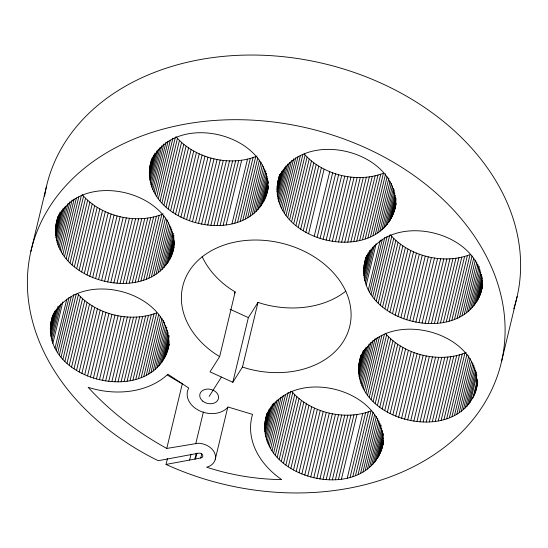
<?xml version="1.0" encoding="UTF-8"?>
<svg xmlns="http://www.w3.org/2000/svg" width="548" height="548" viewBox="0 0 548 548"><rect width="100%" height="100%" fill="white"/><g stroke="black" fill="none" stroke-linecap="round" stroke-linejoin="round"><path stroke-width="0.82" d="M169.113 344.267C156.187 410.781 33.661 381.182 52.478 316.018M173.997 247.347C159.119 312.059 38.977 282.069 57.602 217.59M268.335 187.169C256.169 255.032 131.568 224.892 151.7 158.927M56.211 223.392C74.644 165.256 181.963 190.608 173.195 250.662M267.54 190.485C272.514 131.808 168.407 108.353 150.104 165.558M383.415 442.277C370.489 508.791 247.963 479.192 266.78 414.028M395.944 204.493C382.812 271.513 259.368 241.284 279.357 175.566M477.061 385.95C462.108 450.675 342.089 420.672 360.673 356.193M482.589 285.864C469.465 352.919 345.952 322.58 366.002 256.937M394.752 209.466C403.52 149.419 296.194 124.06 277.768 182.196M476.267 389.265C485.076 329.225 377.64 303.859 359.283 361.995M481.397 290.837C490.159 230.783 382.84 205.431 364.406 263.567M168.517 346.754C173.538 288.077 69.356 264.622 51.08 321.82M382.819 444.764C387.765 386.093 283.754 362.625 265.383 419.83M30.859 251.464L46.388 186.806M55.759 225.728L57.951 216.611M57.588 218.83L58.184 216.344M55.471 228.098L58.259 216.494M58.513 216.624L59.109 214.138M55.348 230.496L59.129 214.741M59.588 214.474L60.184 211.987M55.389 232.907L60.362 212.179M55.588 235.332L61.561 210.459M55.951 237.757L62.917 208.74M56.471 240.182L64.431 207.028M57.156 242.6L65.911 206.123M57.999 245.004L67.952 203.555M58.992 247.381L69.939 201.787M60.143 249.737L72.083 199.999M61.445 252.053L74.179 198.999M62.89 254.327L76.419 197.958M64.472 256.553L78.802 196.869M66.198 258.731L81.323 195.732M50.635 324.163L52.622 315.867M52.457 317.265L53.053 314.778M50.348 326.533L53.129 314.922M53.382 315.052L53.779 313.394M50.224 328.923L54.204 312.346M54.458 312.901L54.862 311.243M50.258 331.334L55.232 310.613M50.457 333.759L56.43 308.894M68.055 260.848L83.577 196.191L82.186 194.602M50.82 336.184L57.985 306.346M51.348 338.616L59.307 305.455M70.041 262.896L85.563 198.239L83.577 196.191M52.026 341.034L60.986 303.729M52.868 343.432L62.821 301.989M72.144 264.876L87.673 200.219L85.563 198.239M74.37 266.78L89.893 202.123L87.673 200.219M55.012 348.165L66.76 299.256M56.314 350.48L69.048 297.427M76.706 268.602L92.228 203.945L89.893 202.123M57.759 352.761L71.288 296.393M79.145 270.335L94.667 205.678L92.228 203.945M59.348 354.988L73.87 294.475M61.068 357.159L76.193 294.16M81.679 271.979L97.202 207.322L94.667 205.678M62.924 359.276L78.446 294.619L77.521 293.564M84.31 273.527L99.832 208.87L97.202 207.322M64.911 361.331L80.433 296.667L78.446 294.619M87.016 274.973L102.544 210.316L99.832 208.87M67.02 363.303L82.543 298.646L80.433 296.667M89.803 276.315L105.326 211.658L102.544 210.316M69.247 365.208L84.769 300.551L82.543 298.646M92.66 277.555L108.182 212.898L105.326 211.658M71.576 367.03L87.098 302.373L84.769 300.551M95.571 278.679L111.093 214.021L108.182 212.898M74.014 368.763L89.543 304.106L87.098 302.373M76.556 370.407L92.078 305.75L89.543 304.106M98.544 279.686L114.066 215.028L111.093 214.021M79.179 371.955L94.701 307.298L92.078 305.75M101.551 280.583L117.073 215.926L114.066 215.028M81.892 373.407L97.414 308.75L94.701 307.298M104.6 281.357L120.122 216.7C134.301 219.96 149.618 219.522 163.153 213.898M84.68 374.75L100.202 310.093L97.414 308.75M107.675 282.008L123.197 217.351M87.529 375.983L103.051 311.326L100.202 310.093M110.771 282.542L126.293 217.885M90.447 377.106L105.969 312.449L103.051 311.326M113.874 282.946L129.397 218.289M93.413 378.12L108.936 313.463L105.969 312.449M116.984 283.22L132.506 218.563M96.421 379.01L111.95 314.353L108.936 313.463M120.081 283.378L135.609 218.721M149.659 167.894L151.707 159.112M151.481 160.996L151.878 159.338M149.371 170.264L152.358 157.831M152.406 158.79L152.803 157.132M99.469 379.785L114.998 315.127C128.732 318.299 143.487 317.956 156.728 312.867L141.206 377.524M149.248 172.661L153.029 156.906M153.481 156.639L153.885 154.981M123.17 283.398L138.692 218.741M149.282 175.072L154.057 155.18M154.714 154.55L155.111 152.892M149.481 177.497L155.255 153.454M149.844 179.922L156.81 150.912M102.544 380.442L118.067 315.785M150.371 182.347L158.331 149.193M126.232 283.295L141.754 218.638M151.049 184.765L160.009 147.467M151.892 187.169L161.845 145.72M105.641 380.97L121.163 316.312M129.266 283.069L144.788 218.412M152.892 189.546L163.838 143.96M132.26 282.713L147.782 218.056M154.036 191.903L165.982 142.165M108.744 381.374L124.273 316.717M155.337 194.218L168.072 141.165M135.198 282.234L150.721 217.577M111.854 381.655L127.376 316.997M156.783 196.492L170.312 140.124M138.089 281.631L153.611 216.974M158.372 198.725L172.894 138.212M114.957 381.805L130.479 317.148M160.091 200.897L175.415 137.069M140.911 280.905L156.433 216.248M118.039 381.833L133.561 317.176M161.948 203.013L177.47 138.356L176.079 136.767M143.665 280.055L159.187 215.398M121.108 381.73L136.63 317.073M163.934 205.062L179.456 140.404L177.47 138.356M146.337 279.096L161.859 214.439M148.919 278.014L163.845 215.844M124.136 381.504L139.658 316.847M166.044 207.041L181.566 142.384L179.456 140.404M151.412 276.822L165.544 217.967M168.27 208.946L183.792 144.288L181.566 142.384M127.129 381.148L142.651 316.491M153.803 275.521L167.14 219.981M170.599 210.768L186.121 146.111L183.792 144.288M130.075 380.668L145.597 316.011M156.084 274.116L168.428 222.721M158.256 272.603L169.599 225.358M173.038 212.501L188.567 147.844L186.121 146.111M132.959 380.065L148.481 315.401M160.311 271L170.86 227.064M135.781 379.332L151.303 314.675M162.235 269.301L171.791 229.509M175.579 214.145L191.101 149.488L188.567 147.844M164.03 267.513L172.586 231.866M138.534 378.49L154.057 313.833M165.695 265.643L173.456 233.311M178.203 215.693L193.725 151.036L191.101 149.488M167.215 263.691L173.976 235.51M168.017 262.547L173.983 237.674M168.592 261.67L173.963 239.291M169.818 259.581L174.394 240.51M174.059 243.559L174.456 241.901M170.894 257.43L174.476 242.504M171.819 255.217L174.531 243.463M180.915 217.138L196.437 152.481L193.725 151.036M172.586 252.964L174.045 246.662M143.795 376.442L158.721 314.271M183.703 218.481L199.225 153.824L196.437 152.481M146.282 375.25L160.413 316.395M148.672 373.948L162.009 318.415M186.553 219.721L202.075 155.063L199.225 153.824M150.96 372.544L163.496 320.32M153.132 371.037L164.674 322.957M189.471 220.844L204.993 156.187L202.075 155.063M155.18 369.427L165.729 325.498M157.105 367.729L166.859 327.115M192.437 221.858L207.959 157.201L204.993 156.187M158.899 365.941L167.462 330.3M160.564 364.071L168.126 332.574M195.444 222.748L210.973 158.091L207.959 157.201M162.085 362.125L168.455 335.595M168.695 337.15L169.092 335.492M163.462 360.098L169.031 336.89M164.688 358.008L169.072 339.774M165.77 355.858L169.154 341.767M166.695 353.652L169.079 343.706M167.462 351.391L169.051 344.761M198.492 223.522L214.015 158.865C228.201 162.126 243.511 161.694 257.046 156.064M201.568 224.173L217.09 159.516M204.664 224.707L220.186 160.05M207.767 225.112L223.289 160.454M210.877 225.392L226.399 160.728M213.98 225.543L229.502 160.886M217.063 225.564L232.585 160.907M220.132 225.468L235.654 160.811M166.777 448.435A277.192 209.836 13.5 0 1 88.132 387.299A74.658 56.513 13.5 0 0 167.887 374.222L188.724 388.046A22.263 16.858 13.5 0 0 199.404 410.733A22.263 16.858 13.5 0 0 228.057 407.02L252.539 414.398A79.885 60.472 13.5 0 0 281.651 479.582A192.081 145.405 13.5 0 1 206.617 467.191L208.809 466.512A16.008 12.118 13.5 0 0 214.535 452.826A16.008 12.118 13.5 0 0 198.253 443.236L166.777 448.435L182.299 383.778A277.192 209.836 13.5 0 1 167.441 375.099M223.159 225.235L238.681 160.578M166.044 464.437A241.689 182.957 13.5 0 0 504.461 316.408A241.689 182.957 13.5 0 0 135.445 138.445A241.689 182.957 13.5 0 0 154.837 459.032L158.276 460.69L198.602 453.196A3.178 2.404 13.5 0 1 202.637 455.039A3.178 2.404 13.5 0 1 200.774 457.984L166.044 464.437L167.441 458.635M226.153 224.879L241.675 160.222M231.982 223.796L247.504 159.139M234.804 223.07L250.326 158.413M237.558 222.228L253.08 157.564M240.23 221.262L255.752 156.605M242.819 220.18L257.745 158.009M245.305 218.988L259.437 160.132M247.696 217.686L261.033 162.146M189.642 460.053L191.033 454.251M249.984 216.282L262.321 164.886M195.835 443.414L203.397 411.918M252.155 214.775L263.698 166.695M194.876 459.08L196.266 453.278M345.809 291.173A85.865 65 13.5 0 1 262.958 303.941L257.998 302.393L242.476 367.05L232.825 382.285L210 371.845L219.652 356.611L235.174 291.954L230.927 289.289A85.865 65 13.5 0 1 202.123 256.478M254.204 213.165L264.752 169.229M195.54 458.957L196.938 453.155M256.128 211.466L265.883 170.846M257.923 209.679L266.684 173.202M259.588 207.808L267.15 176.305M261.108 205.856L267.677 178.504M200.774 457.984L201.767 453.84M262.485 203.835L268.054 180.628M267.917 183.313L268.315 181.655M263.711 201.746L268.294 182.683M264.794 199.595L268.178 185.505M267.828 188.115L268.225 186.457M265.718 197.383L268.301 186.608M266.486 195.129L268.273 187.669M277.315 184.539L279.507 175.422M279.144 177.641L279.939 174.326M277.028 186.909L280.014 174.47M280.062 175.429L280.466 173.771M276.904 189.3L280.686 173.552M281.145 173.278L281.542 171.62M276.946 191.711L281.72 171.819M277.144 194.136L282.912 170.099M232.825 382.285L248.354 317.621L257.998 302.393M277.507 196.568L284.474 167.551M215.282 459.224L227.817 407M278.028 198.993L285.988 165.832M278.713 201.411L287.666 164.105M279.555 203.808L289.502 162.366M280.549 206.192L291.495 160.598M281.699 208.541L293.639 158.804M282.994 210.857L295.735 157.81M284.439 213.138L297.975 156.769M286.029 215.364L300.359 155.68M287.755 217.542L302.88 154.536M289.611 219.652L305.133 154.995L304.202 153.94M291.598 221.707L307.12 157.05L305.133 154.995M293.701 223.687L309.223 159.023L307.12 157.05M295.927 225.584L311.449 160.927L309.223 159.023M298.263 227.406L313.785 162.749L311.449 160.927M300.701 229.146L316.223 164.482L313.785 162.749M303.236 230.783L318.758 166.126L316.223 164.482M305.866 232.331L321.388 167.674L318.758 166.126M308.572 233.784L324.094 169.127L321.388 167.674M264.937 422.172L266.924 413.884M266.76 415.274L267.356 412.788M264.65 424.542L267.438 412.932M264.526 426.933L268.506 410.356M268.76 410.911L269.164 409.253M264.561 429.344L269.534 408.623M264.759 431.769L270.733 406.904M265.122 434.201L272.288 404.356M272.89 404.849L273.288 403.191M265.65 436.626L273.61 403.465M314.216 236.359L329.738 171.702L324.094 169.127M266.328 439.044L275.288 401.739M267.171 441.441L277.124 399.999M317.128 237.49L332.65 172.826L329.738 171.702M268.171 443.825L278.918 399.06M269.315 446.175L281.062 397.266M320.094 238.496L335.616 173.839L332.65 172.826M270.616 448.49L283.35 395.444M272.061 450.771L285.597 394.402M323.108 239.394L338.63 174.73L335.616 173.839M273.651 452.997L288.173 392.484M326.156 240.168L341.678 175.511C355.412 178.675 370.174 178.333 383.415 173.243L367.893 237.901M275.37 455.176L290.693 391.341M277.226 457.285L292.755 392.628L291.824 391.573M329.232 240.819L344.754 176.161M279.213 459.34L294.735 394.683L292.755 392.628M332.321 241.346L347.85 176.689M281.323 461.32L296.845 396.656L294.735 394.683M335.431 241.75L350.953 177.093M283.549 463.218L299.071 398.56L296.845 396.656M338.534 242.031L354.063 177.374M285.878 465.04L301.407 400.383L299.071 398.56M341.637 242.182L357.159 177.525M288.317 466.78L303.845 402.116L301.407 400.383M344.726 242.209L360.248 177.552M290.858 468.417L306.38 403.76L303.845 402.116M347.788 242.106L363.31 177.449M293.481 469.965L309.004 405.308L306.38 403.76M350.823 241.88L366.345 177.223M296.194 471.417L311.716 406.76L309.004 405.308M353.809 241.524L369.331 176.867M298.982 472.76L314.504 408.102L311.716 406.76M356.755 241.045L372.277 176.388M301.832 473.993L317.354 409.335L314.504 408.102M359.646 240.442L375.168 175.785M304.75 475.123L320.272 410.459L317.354 409.335M362.468 239.716L377.99 175.059M307.716 476.13L323.238 411.473L320.272 410.459M365.215 238.866L380.744 174.209M310.73 477.027L326.252 412.363L323.238 411.473M370.475 236.825L385.6 173.819M363.961 265.903L365.948 257.615M365.783 259.005L366.18 257.348M363.673 268.273L366.66 255.841M366.708 256.8L367.105 255.142M313.771 477.801L329.3 413.144C343.034 416.309 357.789 415.966 371.03 410.877L355.508 475.534M363.55 270.671L367.331 254.923M367.783 254.649L368.188 252.991M363.584 273.082L368.359 253.19M372.969 235.633L387.1 176.778M369.016 252.56L369.414 250.902M363.783 275.507L369.756 250.635M364.146 277.932L371.112 248.922M375.359 234.332L388.888 177.963M316.847 478.452L332.369 413.795M364.673 280.357L372.633 247.203M365.352 282.775L374.311 245.477M377.64 232.921L389.984 181.525M366.194 285.179L376.147 243.73M319.943 478.979L335.465 414.322M379.812 231.414L391.354 183.333M381.867 229.811L392.409 185.875M368.338 289.913L380.285 240.175M323.046 479.384L338.575 414.726M383.792 228.105L393.341 188.32M369.64 292.228L382.374 239.175M385.587 226.324L394.341 189.848M387.244 224.447L394.807 192.951M326.156 479.664L341.678 415.007M371.085 294.502L384.819 237.305M388.765 222.502L395.334 195.143M390.142 220.474L395.718 197.266M395.574 199.952L395.971 198.294M391.375 218.385L395.951 199.321M372.674 296.735L387.196 236.222M395.615 202.363L396.012 200.705M392.45 216.234L395.834 202.144M329.259 479.815L344.781 415.158M395.492 204.76L395.889 203.103M393.375 214.028L395.964 203.253M394.142 211.768L395.999 203.815M374.394 298.907L389.717 235.078M358.83 364.338L361.022 355.22M360.653 357.44L361.057 355.782M358.543 366.708L361.529 354.275M358.419 369.099L362.201 353.35M362.66 353.076L363.255 350.59M332.341 479.843L347.864 415.185M358.454 371.51L363.434 350.789M358.659 373.935L364.625 349.069M376.25 301.023L391.772 236.366L390.382 234.777M359.022 376.366L365.982 347.35M359.543 378.791L367.304 346.459M335.41 479.74L350.932 415.083M378.236 303.071L393.759 238.414L391.772 236.366M360.228 381.209L369.181 343.904M361.07 383.607L371.017 342.164M338.438 479.514L353.96 414.857M380.346 305.051L395.868 240.394L393.759 238.414M362.064 385.991L373.01 340.397M382.573 306.955L398.095 242.298L395.868 240.394M341.431 479.158L356.954 414.5M363.214 388.34L375.154 338.602M364.509 390.662L377.25 337.609M384.901 308.777L400.424 244.12L398.095 242.298M365.954 392.937L379.49 336.568M387.34 310.511L402.869 245.853L400.424 244.12M347.261 478.075L362.783 413.418M367.544 395.163L381.874 335.479M350.083 477.349L365.605 412.692M369.27 397.341L384.395 334.342M389.881 312.155L405.404 247.497L402.869 245.853M371.126 399.451L386.648 334.794L385.251 333.211M352.837 476.5L368.359 411.843M392.505 313.703L408.027 249.045L405.404 247.497M373.113 401.506L388.635 336.849L386.648 334.794M395.218 315.148L410.74 250.491L408.027 249.045M358.097 474.458L373.024 412.288M375.216 403.486L390.738 338.828L388.635 336.849M398.006 316.497L413.528 251.833L410.74 250.491M360.584 473.267L374.716 414.411M377.442 405.383L392.964 340.726L390.738 338.828M362.975 471.965L376.312 416.425M400.855 317.73L416.377 253.073L413.528 251.833M379.778 407.205L395.3 342.548L392.964 340.726M365.263 470.554L377.798 418.33M367.434 469.047L378.976 420.967M403.773 318.854L419.295 254.197L416.377 253.073M382.216 408.945L397.738 344.288L395.3 342.548M369.482 467.444L380.031 423.508M371.407 465.738L381.161 425.125M384.751 410.589L400.273 345.925L397.738 344.288M406.739 319.868L422.261 255.21L419.295 254.197M373.209 463.957L381.764 428.31M374.866 462.08L382.429 430.584M387.381 412.137L402.903 347.473L400.273 345.925M409.746 320.758L425.275 256.101L422.261 255.21M376.387 460.135L382.757 433.605M382.997 435.16L383.395 433.502M377.764 458.107L383.333 434.9M378.99 456.018L383.374 437.784M380.072 453.867L383.258 440.606M390.087 413.582L405.609 348.925L402.903 347.473M380.997 451.662L383.381 441.715M381.764 449.401L383.353 442.77M412.795 321.532L428.324 256.875C442.058 260.047 456.813 259.697 470.054 254.615L454.532 319.272M392.875 414.925L408.397 350.268L405.609 348.925M415.87 322.19L431.392 257.526M395.731 416.158L411.253 351.501L408.397 350.268M418.967 322.717L434.489 258.06M398.643 417.288L414.165 352.631L411.253 351.501M422.07 323.121L437.599 258.464M401.609 418.295L417.131 353.638L414.165 352.631M425.18 323.402L440.702 258.745M404.623 419.193L420.145 354.535L417.131 353.638M428.283 323.553L443.805 258.896M407.671 419.967L423.193 355.31C437.373 358.57 452.682 358.132 466.218 352.501M431.365 323.58L446.887 258.923M410.747 420.617L426.269 355.96M434.434 323.478L449.956 258.82M413.836 421.145L429.365 356.488M437.462 323.245L452.984 258.588M440.455 322.895L455.977 258.231M416.946 421.549L432.468 356.892M443.401 322.409L458.923 257.752M420.049 421.83L435.578 357.173M446.284 321.806L461.806 257.149M423.152 421.981L438.674 357.323M449.107 321.08L464.629 256.423M426.241 422.008L441.763 357.351M451.86 320.238L467.382 255.58M429.303 421.905L444.825 357.248M457.121 318.189L472.047 256.019M432.331 421.679L447.86 357.022M459.608 316.997L473.739 258.142M435.324 421.323L450.846 356.666M461.998 315.696L475.335 260.156M438.27 420.843L453.792 356.186M464.286 314.292L476.822 262.067M466.458 312.785L478 264.705M441.161 420.241L456.683 355.584M468.506 311.175L479.253 266.41M443.983 419.515L459.505 354.857M470.431 309.476L479.986 269.685M472.232 307.688L480.788 272.048M446.73 418.665L462.259 354.008M473.89 305.818L481.452 274.315M475.411 303.866L481.98 276.514M476.787 301.845L482.562 277.809M449.401 417.699L464.93 353.042M478.014 299.756L482.596 280.692M479.096 297.605L482.48 283.515M482.13 286.131L482.528 284.474M480.021 295.399L482.603 284.618M480.788 293.139L482.576 285.679M451.99 416.624L466.917 354.453M454.484 415.432L468.814 355.748M456.874 414.13L470.205 358.591M459.156 412.719L471.492 361.324M461.327 411.212L472.869 363.132M463.375 409.609L473.924 365.674M465.307 407.911L474.856 368.119M467.102 406.123L475.657 370.475M468.759 404.246L476.52 371.921M470.28 402.3L476.849 374.942M472.89 398.184L477.466 379.12M477.13 382.161L477.527 380.504M473.965 396.033L477.548 381.113M477 384.559L477.603 382.072M474.89 393.827L477.678 382.223M475.657 391.567L477.514 383.614M501.612 361.194L517.141 296.536M234.297 293.338L235.174 291.954M209.158 396.41L221.413 377.065M338.63 174.73L341.678 175.511M210.973 158.091L214.015 158.865M425.275 256.101L428.324 256.875M117.073 215.926L120.122 216.7M420.145 354.535L423.193 355.31M111.95 314.353L114.998 315.127M326.252 412.363L329.3 413.144M230.091 309.271L248.354 317.621M219.652 356.611L215.405 353.946A85.865 65 13.5 0 1 222.283 245.71A85.865 65 13.5 0 1 350.008 304.126A85.865 65 13.5 0 1 247.436 368.599L242.476 367.05M163.859 321.813L164.133 322.745M514.688 305.798A241.689 182.957 13.5 0 1 513.729 308.846M44.58 196.218A241.689 182.957 13.5 0 1 321.909 63.164A241.689 182.957 13.5 0 1 514.915 305.031M202.746 401.136A9.542 7.22 13.5 0 0 218.351 398.944A9.542 7.22 13.5 0 0 206.37 389.155A9.542 7.22 13.5 0 0 202.746 401.136"/></g></svg>
